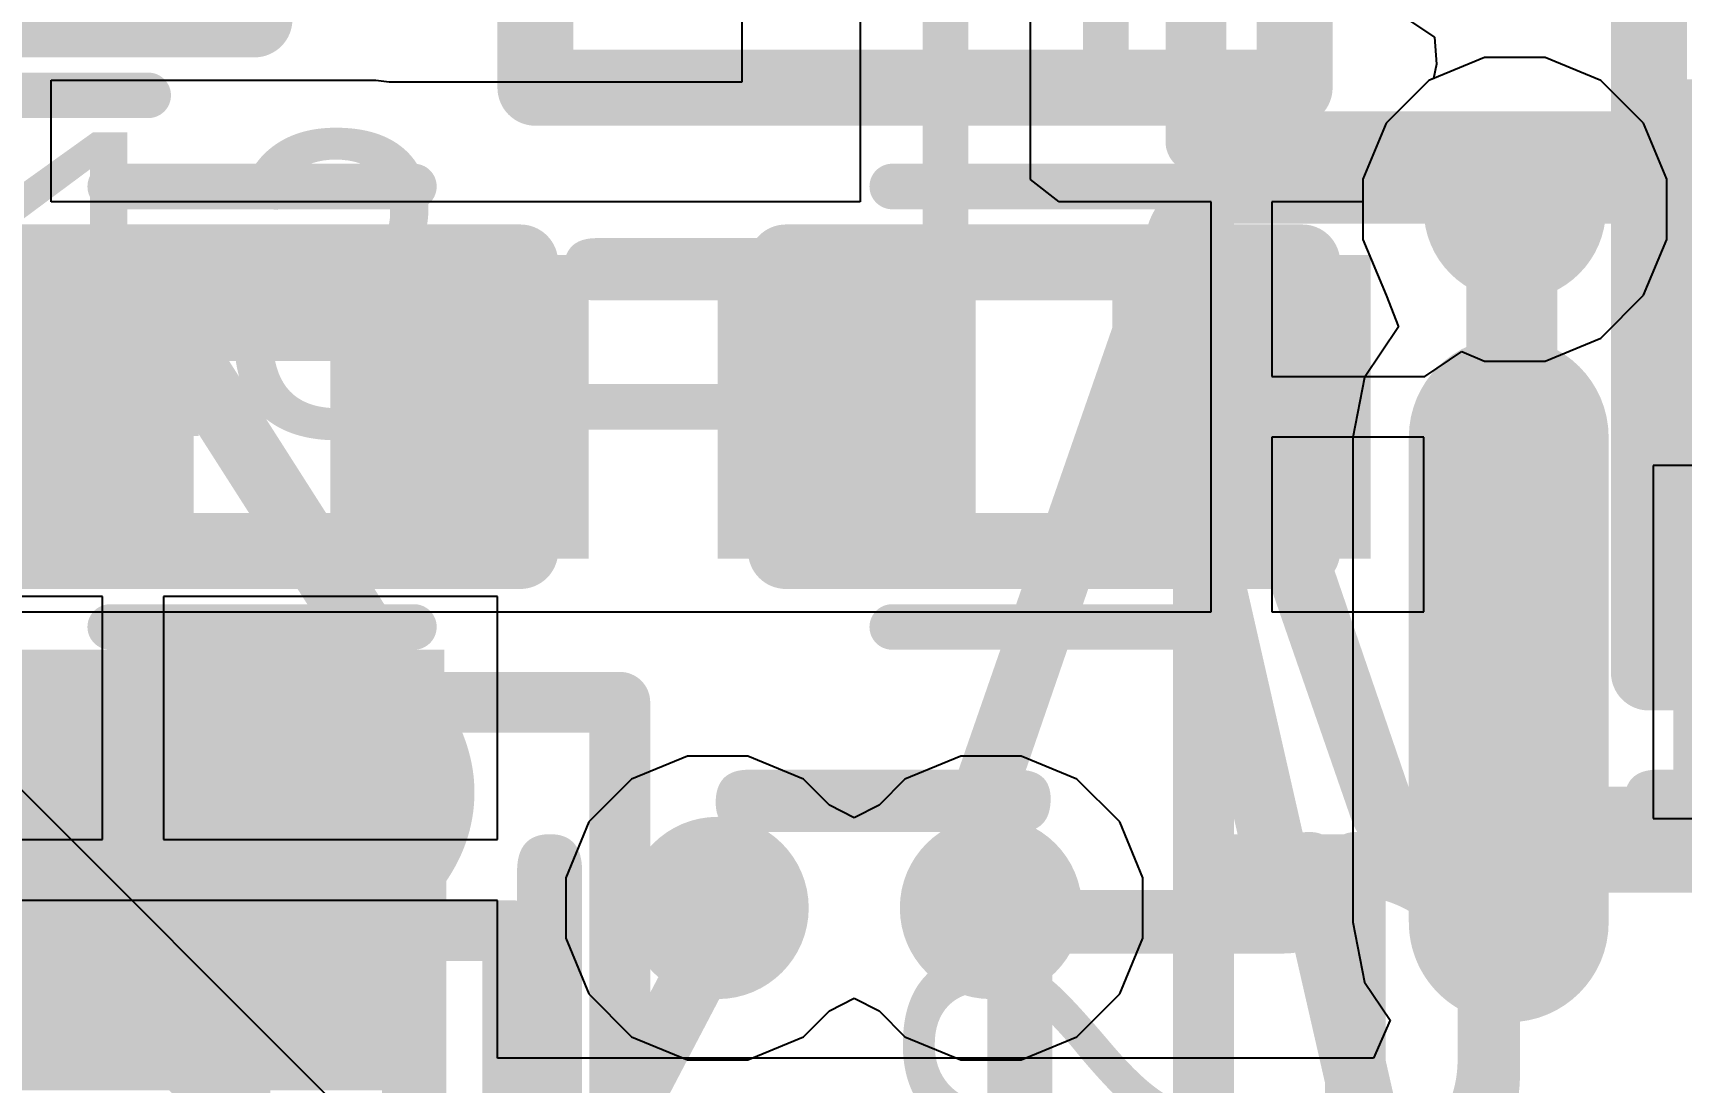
# Model space of a CAD drawing. Header units: inches. Extents: x -1.9 to 51.5, y -1.6 to 35.1.
# Drawn here: x 26.87 to 32.3, y 11.2 to 14.66 of the extents above; entities that cross this region are included whole.
import ezdxf

# ---------------------------------------------------------------- set-up
doc = ezdxf.new("R2010")
doc.units = ezdxf.units.IN
for name, color, linetype in [('Assembly Notes', 76, 'Continuous'), ('Bottom Layer', 76, 'Continuous'), ('Bottom Layer 1', 5, 'Continuous'), ('Bottom Overlay', 54, 'Continuous'), ('Bottom Paste', 16, 'Continuous'), ('Bottom Solder', 6, 'Continuous'), ('Mechanical 1', 6, 'Continuous'), ('Mechanical 13', 56, 'Continuous'), ('Mechanical 15', 56, 'Continuous'), ('Mechanical 16', 56, 'Continuous'), ('Mechanical 5', 56, 'Continuous'), ('Top Assembly', 56, 'Continuous'), ('Top Courtyard', 56, 'Continuous'), ('Top Layer', 16, 'Continuous'), ('Top Layer 1', 1, 'Continuous'), ('Top Overlay', 2, 'Continuous'), ('Top Paste', 8, 'Continuous'), ('Top Solder', 216, 'Continuous'), ('Via Holes', 16, 'Continuous')]:
    doc.layers.add(name, color=color, linetype=linetype)
doc.styles.add('Arial', font='', dxfattribs={"height": 0.2})
doc.styles.add('GOST type B', font='', dxfattribs={"height": 0.2})
doc.styles.get('Arial').set_extended_font_data('Arial')
doc.styles.get('GOST type B').set_extended_font_data('GOST type B')

# ---------------------------------------------------------------- blocks, each defined once
blk = doc.blocks.new('SOIC_16_107')
at = {"layer": 'Top Assembly'}
for points in [[(4.1531, -5.45, 0.2, 0.2, 0), (4.1531, 5.45, 0.2, 0.2, 0)], [(4.1531, -5.45, 0.2, 0.2, 0), (-4.1531, -5.45, 0.2, 0.2, 0)]]:
    blk.add_lwpolyline(points, format="xyseb", dxfattribs=at)
blk.add_lwpolyline([(4.1031, -5.45, 0.1, 0.1, 1), (4.2031, -5.45, 0.1, 0.1, 1)], format="xyseb", close=True, dxfattribs=at)
blk.add_lwpolyline([(4.1031, -5.45, 0.1, 0.1, 1), (4.2031, -5.45, 0.1, 0.1, 1)], format="xyseb", close=True, dxfattribs=at)
at = {"layer": 'Top Courtyard'}
for points in [[(4.1531, -5.45, 0.2, 0.2, 0), (4.1531, 5.45, 0.2, 0.2, 0)], [(4.1531, -5.45, 0.2, 0.2, 0), (-4.1531, -5.45, 0.2, 0.2, 0)]]:
    blk.add_lwpolyline(points, format="xyseb", dxfattribs=at)
blk.add_lwpolyline([(4.1031, -5.45, 0.1, 0.1, 1), (4.2031, -5.45, 0.1, 0.1, 1)], format="xyseb", close=True, dxfattribs=at)
blk.add_lwpolyline([(4.1031, -5.45, 0.1, 0.1, 1), (4.2031, -5.45, 0.1, 0.1, 1)], format="xyseb", close=True, dxfattribs=at)
blk = doc.blocks.new('SOIC_16_109')
at = {"layer": 'Top Layer 1'}
h = blk.add_hatch(color=1, dxfattribs=at)
edge = h.paths.add_edge_path()
edge.add_arc((-3.3491, -4.445), 0.304, 90, 180)
edge.add_line((-3.6531, -4.445), (-3.6531, -4.445))
edge.add_arc((-3.3491, -4.445), 0.304, 180, 270)
edge.add_line((-3.3491, -4.749), (-1.7527, -4.749))
edge.add_arc((-1.7527, -4.445), 0.304, 270, 360)
edge.add_line((-1.4487, -4.445), (-1.4487, -4.445))
edge.add_arc((-1.7527, -4.445), 0.304, 0, 90)
edge.add_line((-1.7527, -4.141), (-3.3491, -4.141))
at = {"layer": 'Top Paste'}
h = blk.add_hatch(color=8, dxfattribs=at)
edge = h.paths.add_edge_path()
edge.add_arc((-3.3491, -4.445), 0.304, 90, 180)
edge.add_line((-3.6531, -4.445), (-3.6531, -4.445))
edge.add_arc((-3.3491, -4.445), 0.304, 180, 270)
edge.add_line((-3.3491, -4.749), (-1.7527, -4.749))
edge.add_arc((-1.7527, -4.445), 0.304, 270, 360)
edge.add_line((-1.4487, -4.445), (-1.4487, -4.445))
edge.add_arc((-1.7527, -4.445), 0.304, 0, 90)
edge.add_line((-1.7527, -4.141), (-3.3491, -4.141))
at = {"layer": 'Top Solder'}
h = blk.add_hatch(color=216, dxfattribs=at)
edge = h.paths.add_edge_path()
edge.add_arc((-3.3491, -4.445), 0.329, 90, 180)
edge.add_line((-3.6781, -4.445), (-3.6781, -4.445))
edge.add_arc((-3.3491, -4.445), 0.329, 180, 270)
edge.add_line((-3.3491, -4.774), (-1.7527, -4.774))
edge.add_arc((-1.7527, -4.445), 0.329, 270, 360)
edge.add_line((-1.4237, -4.445), (-1.4237, -4.445))
edge.add_arc((-1.7527, -4.445), 0.329, 0, 90)
edge.add_line((-1.7527, -4.116), (-3.3491, -4.116))
at = {"layer": 'Mechanical 1'}
for points in [[(-1.95, -4.95, 0.2, 0.2, 0), (-1.95, 4.95, 0.2, 0.2, 0)], [(1.95, -4.95, 0.2, 0.2, 0), (-1.95, -4.95, 0.2, 0.2, 0)]]:
    blk.add_lwpolyline(points, format="xyseb", dxfattribs=at)
blk.add_lwpolyline([(-2, -4.95, 0.1, 0.1, 1), (-1.9, -4.95, 0.1, 0.1, 1)], format="xyseb", close=True, dxfattribs=at)
blk.add_lwpolyline([(-2, -4.95, 0.1, 0.1, 1), (-1.9, -4.95, 0.1, 0.1, 1)], format="xyseb", close=True, dxfattribs=at)
at = {"layer": 'Top Assembly'}
for points in [[(-4.1531, -5.45, 0.2, 0.2, 0), (-4.1531, 5.45, 0.2, 0.2, 0)], [(4.1531, -5.45, 0.2, 0.2, 0), (-4.1531, -5.45, 0.2, 0.2, 0)]]:
    blk.add_lwpolyline(points, format="xyseb", dxfattribs=at)
blk.add_lwpolyline([(-4.2031, -5.45, 0.1, 0.1, 1), (-4.1031, -5.45, 0.1, 0.1, 1)], format="xyseb", close=True, dxfattribs=at)
blk.add_lwpolyline([(-4.2031, -5.45, 0.1, 0.1, 1), (-4.1031, -5.45, 0.1, 0.1, 1)], format="xyseb", close=True, dxfattribs=at)
at = {"layer": 'Top Courtyard'}
for points in [[(-4.1531, -5.45, 0.2, 0.2, 0), (-4.1531, 5.45, 0.2, 0.2, 0)], [(4.1531, -5.45, 0.2, 0.2, 0), (-4.1531, -5.45, 0.2, 0.2, 0)]]:
    blk.add_lwpolyline(points, format="xyseb", dxfattribs=at)
blk.add_lwpolyline([(-4.2031, -5.45, 0.1, 0.1, 1), (-4.1031, -5.45, 0.1, 0.1, 1)], format="xyseb", close=True, dxfattribs=at)
blk.add_lwpolyline([(-4.2031, -5.45, 0.1, 0.1, 1), (-4.1031, -5.45, 0.1, 0.1, 1)], format="xyseb", close=True, dxfattribs=at)
blk = doc.blocks.new('SOT23_3_B_114')
at = {"layer": 'Assembly Notes'}
for points in [[(-1.225, -1.55, 0.25, 0.25, 0), (-1.225, 1.55, 0.25, 0.25, 0)], [(1.275, -1.55, 0.25, 0.25, 0), (1.275, 1.55, 0.25, 0.25, 0)], [(-1.225, -1.55, 0.25, 0.25, 0), (1.275, -1.55, 0.25, 0.25, 0)]]:
    blk.add_lwpolyline(points, format="xyseb", dxfattribs=at)
for points in [[(-1.2875, -1.55, 0.125, 0.125, 1), (-1.1625, -1.55, 0.125, 0.125, 1)], [(-1.2875, -1.55, 0.125, 0.125, 1), (-1.1625, -1.55, 0.125, 0.125, 1)], [(1.2125, -1.55, 0.125, 0.125, 1), (1.3375, -1.55, 0.125, 0.125, 1)], [(1.2125, -1.55, 0.125, 0.125, 1), (1.3375, -1.55, 0.125, 0.125, 1)]]:
    blk.add_lwpolyline(points, format="xyseb", close=True, dxfattribs=at)
at = {"layer": 'Bottom Overlay'}
for points in [[(0.653, -1.5034, 0.15, 0.15, 0), (0.653, -0.775, 0.15, 0.15, 0)], [(-0.375, -1.5034, 0.15, 0.15, 0), (0.653, -1.5034, 0.15, 0.15, 0)]]:
    blk.add_lwpolyline(points, format="xyseb", dxfattribs=at)
for points in [[(-0.4125, -1.5034, 0.075, 0.075, 1), (-0.3375, -1.5034, 0.075, 0.075, 1)], [(0.6155, -1.5034, 0.075, 0.075, 1), (0.6905, -1.5034, 0.075, 0.075, 1)], [(0.6155, -1.5034, 0.075, 0.075, 1), (0.6905, -1.5034, 0.075, 0.075, 1)]]:
    blk.add_lwpolyline(points, format="xyseb", close=True, dxfattribs=at)
at = {"layer": 'Assembly Notes', "style": 'GOST type B', "text_generation_flag": 2}
blk.add_text('VT2_7', height=2.15, rotation=180, dxfattribs=at).set_placement((-0.025, -1.9))
blk = doc.blocks.new('SOT23_3_B_117')
at = {"layer": 'Assembly Notes'}
for points in [[(-1.225, 1.55, 0.25, 0.25, 0), (1.275, 1.55, 0.25, 0.25, 0)], [(-1.225, 1.55, 0.25, 0.25, 0), (-1.225, -1.55, 0.25, 0.25, 0)]]:
    blk.add_lwpolyline(points, format="xyseb", dxfattribs=at)
blk.add_lwpolyline([(-1.2875, 1.55, 0.125, 0.125, 1), (-1.1625, 1.55, 0.125, 0.125, 1)], format="xyseb", close=True, dxfattribs=at)
blk.add_lwpolyline([(-1.2875, 1.55, 0.125, 0.125, 1), (-1.1625, 1.55, 0.125, 0.125, 1)], format="xyseb", close=True, dxfattribs=at)
at = {"layer": 'Bottom Overlay'}
for points in [[(-0.425, 1.5031, 0.15, 0.15, 0), (0.653, 1.5031, 0.15, 0.15, 0)], [(0.653, 1.5031, 0.15, 0.15, 0), (0.653, 0.775, 0.15, 0.15, 0)]]:
    blk.add_lwpolyline(points, format="xyseb", dxfattribs=at)
for points in [[(-0.4625, 1.5031, 0.075, 0.075, 1), (-0.3875, 1.5031, 0.075, 0.075, 1)], [(0.6155, 1.5031, 0.075, 0.075, 1), (0.6905, 1.5031, 0.075, 0.075, 1)], [(0.6155, 1.5031, 0.075, 0.075, 1), (0.6905, 1.5031, 0.075, 0.075, 1)]]:
    blk.add_lwpolyline(points, format="xyseb", close=True, dxfattribs=at)
blk = doc.blocks.new('0603R_B_134')
at = {"layer": 'Bottom Layer 1'}
for points in [[(-0.25, 0.475), (-0.25, -0.475), (-1.05, -0.475), (-1.05, 0.475)], [(1.05, 0.475), (1.05, -0.475), (0.25, -0.475), (0.25, 0.475)]]:
    blk.add_hatch(color=5, dxfattribs=at).paths.add_polyline_path(points)
at = {"layer": 'Bottom Paste'}
for points in [[(-0.25, 0.475), (-0.25, -0.475), (-1.05, -0.475), (-1.05, 0.475)], [(1.05, 0.475), (1.05, -0.475), (0.25, -0.475), (0.25, 0.475)]]:
    blk.add_hatch(color=16, dxfattribs=at).paths.add_polyline_path(points)
at = {"layer": 'Bottom Solder'}
for points in [[(-0.225, 0.5), (-0.225, -0.5), (-1.075, -0.5), (-1.075, 0.5)], [(1.075, 0.5), (1.075, -0.5), (0.225, -0.5), (0.225, 0.5)]]:
    blk.add_hatch(color=6, dxfattribs=at).paths.add_polyline_path(points)
at = {"layer": 'Assembly Notes'}
for points in [[(-0.85, -0.475, 0.25, 0.25, 0), (-0.85, 0.475, 0.25, 0.25, 0)], [(-0.85, 0.475, 0.25, 0.25, 0), (0.85, 0.475, 0.25, 0.25, 0)], [(0.85, -0.475, 0.25, 0.25, 0), (0.85, 0.475, 0.25, 0.25, 0)], [(-0.85, -0.475, 0.25, 0.25, 0), (0.85, -0.475, 0.25, 0.25, 0)]]:
    blk.add_lwpolyline(points, format="xyseb", dxfattribs=at)
for points in [[(-0.9125, 0.475, 0.125, 0.125, 1), (-0.7875, 0.475, 0.125, 0.125, 1)], [(-0.9125, 0.475, 0.125, 0.125, 1), (-0.7875, 0.475, 0.125, 0.125, 1)], [(0.7875, 0.475, 0.125, 0.125, 1), (0.9125, 0.475, 0.125, 0.125, 1)], [(0.7875, 0.475, 0.125, 0.125, 1), (0.9125, 0.475, 0.125, 0.125, 1)], [(-0.9125, -0.475, 0.125, 0.125, 1), (-0.7875, -0.475, 0.125, 0.125, 1)], [(-0.9125, -0.475, 0.125, 0.125, 1), (-0.7875, -0.475, 0.125, 0.125, 1)], [(0.7875, -0.475, 0.125, 0.125, 1), (0.9125, -0.475, 0.125, 0.125, 1)], [(0.7875, -0.475, 0.125, 0.125, 1), (0.9125, -0.475, 0.125, 0.125, 1)]]:
    blk.add_lwpolyline(points, format="xyseb", close=True, dxfattribs=at)
at = {"layer": 'Bottom Overlay'}
for points in [[(-0.5, 0.725, 0.15, 0.15, 0), (0.5, 0.725, 0.15, 0.15, 0)], [(-0.5, -0.725, 0.15, 0.15, 0), (0.5, -0.725, 0.15, 0.15, 0)]]:
    blk.add_lwpolyline(points, format="xyseb", dxfattribs=at)
for points in [[(-0.5375, 0.725, 0.075, 0.075, 1), (-0.4625, 0.725, 0.075, 0.075, 1)], [(0.4625, 0.725, 0.075, 0.075, 1), (0.5375, 0.725, 0.075, 0.075, 1)], [(-0.5375, -0.725, 0.075, 0.075, 1), (-0.4625, -0.725, 0.075, 0.075, 1)], [(0.4625, -0.725, 0.075, 0.075, 1), (0.5375, -0.725, 0.075, 0.075, 1)]]:
    blk.add_lwpolyline(points, format="xyseb", close=True, dxfattribs=at)
at = {"layer": 'Assembly Notes', "style": 'GOST type B', "text_generation_flag": 2}
blk.add_text('R13_7', height=2.15, rotation=180, dxfattribs=at).set_placement((-2.4, -1.4))
blk = doc.blocks.new('0603R_B_144')
at = {"layer": 'Assembly Notes'}
for points in [[(0.85, -0.475, 0.25, 0.25, 0), (0.85, 0.475, 0.25, 0.25, 0)], [(-0.85, -0.475, 0.25, 0.25, 0), (0.85, -0.475, 0.25, 0.25, 0)]]:
    blk.add_lwpolyline(points, format="xyseb", dxfattribs=at)
blk.add_lwpolyline([(0.7875, -0.475, 0.125, 0.125, 1), (0.9125, -0.475, 0.125, 0.125, 1)], format="xyseb", close=True, dxfattribs=at)
blk.add_lwpolyline([(0.7875, -0.475, 0.125, 0.125, 1), (0.9125, -0.475, 0.125, 0.125, 1)], format="xyseb", close=True, dxfattribs=at)
at = {"layer": 'Bottom Overlay'}
blk.add_lwpolyline([(-0.5, -0.725, 0.15, 0.15, 0), (0.5, -0.725, 0.15, 0.15, 0)], format="xyseb", dxfattribs=at)
blk.add_lwpolyline([(0.4625, -0.725, 0.075, 0.075, 1), (0.5375, -0.725, 0.075, 0.075, 1)], format="xyseb", close=True, dxfattribs=at)
at = {"layer": 'Assembly Notes', "style": 'GOST type B', "text_generation_flag": 2}
blk.add_text('R12_7', height=2.15, rotation=180, dxfattribs=at).set_placement((-2.4, -1.4))
blk = doc.blocks.new('0603R_B_154')
at = {"layer": 'Bottom Layer 1'}
for points in [[(-0.25, 0.475), (-0.25, -0.475), (-1.05, -0.475), (-1.05, 0.475)], [(1.05, 0.475), (1.05, -0.475), (0.25, -0.475), (0.25, 0.475)]]:
    blk.add_hatch(color=5, dxfattribs=at).paths.add_polyline_path(points)
at = {"layer": 'Bottom Paste'}
for points in [[(-0.25, 0.475), (-0.25, -0.475), (-1.05, -0.475), (-1.05, 0.475)], [(1.05, 0.475), (1.05, -0.475), (0.25, -0.475), (0.25, 0.475)]]:
    blk.add_hatch(color=16, dxfattribs=at).paths.add_polyline_path(points)
at = {"layer": 'Bottom Solder'}
for points in [[(-0.225, 0.5), (-0.225, -0.5), (-1.075, -0.5), (-1.075, 0.5)], [(1.075, 0.5), (1.075, -0.5), (0.225, -0.5), (0.225, 0.5)]]:
    blk.add_hatch(color=6, dxfattribs=at).paths.add_polyline_path(points)
at = {"layer": 'Assembly Notes'}
for points in [[(-0.85, -0.475, 0.25, 0.25, 0), (-0.85, 0.475, 0.25, 0.25, 0)], [(-0.85, 0.475, 0.25, 0.25, 0), (0.85, 0.475, 0.25, 0.25, 0)], [(0.85, -0.475, 0.25, 0.25, 0), (0.85, 0.475, 0.25, 0.25, 0)], [(-0.85, -0.475, 0.25, 0.25, 0), (0.85, -0.475, 0.25, 0.25, 0)]]:
    blk.add_lwpolyline(points, format="xyseb", dxfattribs=at)
for points in [[(-0.9125, 0.475, 0.125, 0.125, 1), (-0.7875, 0.475, 0.125, 0.125, 1)], [(-0.9125, 0.475, 0.125, 0.125, 1), (-0.7875, 0.475, 0.125, 0.125, 1)], [(0.7875, 0.475, 0.125, 0.125, 1), (0.9125, 0.475, 0.125, 0.125, 1)], [(0.7875, 0.475, 0.125, 0.125, 1), (0.9125, 0.475, 0.125, 0.125, 1)], [(-0.9125, -0.475, 0.125, 0.125, 1), (-0.7875, -0.475, 0.125, 0.125, 1)], [(-0.9125, -0.475, 0.125, 0.125, 1), (-0.7875, -0.475, 0.125, 0.125, 1)], [(0.7875, -0.475, 0.125, 0.125, 1), (0.9125, -0.475, 0.125, 0.125, 1)], [(0.7875, -0.475, 0.125, 0.125, 1), (0.9125, -0.475, 0.125, 0.125, 1)]]:
    blk.add_lwpolyline(points, format="xyseb", close=True, dxfattribs=at)
at = {"layer": 'Bottom Overlay'}
for points in [[(-0.5, 0.725, 0.15, 0.15, 0), (0.5, 0.725, 0.15, 0.15, 0)], [(-0.5, -0.725, 0.15, 0.15, 0), (0.5, -0.725, 0.15, 0.15, 0)]]:
    blk.add_lwpolyline(points, format="xyseb", dxfattribs=at)
for points in [[(-0.5375, 0.725, 0.075, 0.075, 1), (-0.4625, 0.725, 0.075, 0.075, 1)], [(0.4625, 0.725, 0.075, 0.075, 1), (0.5375, 0.725, 0.075, 0.075, 1)], [(-0.5375, -0.725, 0.075, 0.075, 1), (-0.4625, -0.725, 0.075, 0.075, 1)], [(0.4625, -0.725, 0.075, 0.075, 1), (0.5375, -0.725, 0.075, 0.075, 1)]]:
    blk.add_lwpolyline(points, format="xyseb", close=True, dxfattribs=at)
at = {"layer": 'Assembly Notes', "style": 'GOST type B', "text_generation_flag": 2}
blk.add_text('R11_7', height=2.15, rotation=180, dxfattribs=at).set_placement((-2.4, -1.4))
blk = doc.blocks.new('1206C_180')
at = {"layer": 'Top Layer 1'}
for points in [[(-2.5, 1), (-1.1, 1), (-1.1, -1), (-2.5, -1)], [(1.1, 1), (2.5, 1), (2.5, -1), (1.1, -1)]]:
    blk.add_hatch(color=1, dxfattribs=at).paths.add_polyline_path(points)
at = {"layer": 'Top Paste'}
for points in [[(-2.5, 1), (-1.1, 1), (-1.1, -1), (-2.5, -1)], [(1.1, 1), (2.5, 1), (2.5, -1), (1.1, -1)]]:
    blk.add_hatch(color=8, dxfattribs=at).paths.add_polyline_path(points)
at = {"layer": 'Top Solder'}
for points in [[(-2.525, 1.025), (-1.075, 1.025), (-1.075, -1.025), (-2.525, -1.025)], [(1.075, 1.025), (2.525, 1.025), (2.525, -1.025), (1.075, -1.025)]]:
    blk.add_hatch(color=216, dxfattribs=at).paths.add_polyline_path(points)
at = {"layer": 'Mechanical 13'}
for points in [[(-1.6, 1.25, 0.2, 0.2, 0), (-1.6, -1.25, 0.2, 0.2, 0)], [(-1.6, 1.25, 0.2, 0.2, 0), (1.6, 1.25, 0.2, 0.2, 0)], [(1.6, 1.25, 0.2, 0.2, 0), (1.6, -1.25, 0.2, 0.2, 0)], [(-1.6, -1.25, 0.2, 0.2, 0), (1.6, -1.25, 0.2, 0.2, 0)]]:
    blk.add_lwpolyline(points, format="xyseb", dxfattribs=at)
for points in [[(-1.65, 1.25, 0.1, 0.1, 1), (-1.55, 1.25, 0.1, 0.1, 1)], [(-1.65, 1.25, 0.1, 0.1, 1), (-1.55, 1.25, 0.1, 0.1, 1)], [(1.55, 1.25, 0.1, 0.1, 1), (1.65, 1.25, 0.1, 0.1, 1)], [(1.55, 1.25, 0.1, 0.1, 1), (1.65, 1.25, 0.1, 0.1, 1)], [(-1.65, -1.25, 0.1, 0.1, 1), (-1.55, -1.25, 0.1, 0.1, 1)], [(-1.65, -1.25, 0.1, 0.1, 1), (-1.55, -1.25, 0.1, 0.1, 1)], [(1.55, -1.25, 0.1, 0.1, 1), (1.65, -1.25, 0.1, 0.1, 1)], [(1.55, -1.25, 0.1, 0.1, 1), (1.65, -1.25, 0.1, 0.1, 1)]]:
    blk.add_lwpolyline(points, format="xyseb", close=True, dxfattribs=at)
at = {"layer": 'Mechanical 15'}
for points in [[(-2.3521, 1.6031, 0.2, 0.2, 0), (-2.3521, -1.6031, 0.2, 0.2, 0)], [(-2.3521, 1.6031, 0.2, 0.2, 0), (2.3521, 1.6031, 0.2, 0.2, 0)], [(2.3521, 1.6031, 0.2, 0.2, 0), (2.3521, -1.6031, 0.2, 0.2, 0)], [(-2.3521, -1.6031, 0.2, 0.2, 0), (2.3521, -1.6031, 0.2, 0.2, 0)]]:
    blk.add_lwpolyline(points, format="xyseb", dxfattribs=at)
for points in [[(-2.4021, 1.6031, 0.1, 0.1, 1), (-2.3021, 1.6031, 0.1, 0.1, 1)], [(-2.4021, 1.6031, 0.1, 0.1, 1), (-2.3021, 1.6031, 0.1, 0.1, 1)], [(2.3021, 1.6031, 0.1, 0.1, 1), (2.4021, 1.6031, 0.1, 0.1, 1)], [(2.3021, 1.6031, 0.1, 0.1, 1), (2.4021, 1.6031, 0.1, 0.1, 1)], [(-2.4021, -1.6031, 0.1, 0.1, 1), (-2.3021, -1.6031, 0.1, 0.1, 1)], [(-2.4021, -1.6031, 0.1, 0.1, 1), (-2.3021, -1.6031, 0.1, 0.1, 1)], [(2.3021, -1.6031, 0.1, 0.1, 1), (2.4021, -1.6031, 0.1, 0.1, 1)], [(2.3021, -1.6031, 0.1, 0.1, 1), (2.4021, -1.6031, 0.1, 0.1, 1)]]:
    blk.add_lwpolyline(points, format="xyseb", close=True, dxfattribs=at)
at = {"layer": 'Mechanical 16'}
for points in [[(0, 0.5, 0.1, 0.1, 0), (0, -0.5, 0.1, 0.1, 0)], [(-0.5, 0, 0.1, 0.1, 0), (0.5, 0, 0.1, 0.1, 0)]]:
    blk.add_lwpolyline(points, format="xyseb", dxfattribs=at)
for points in [[(-0.025, 0.5, 0.05, 0.05, 1), (0.025, 0.5, 0.05, 0.05, 1)], [(-0.525, 0, 0.05, 0.05, 1), (-0.475, 0, 0.05, 0.05, 1)], [(0.475, 0, 0.05, 0.05, 1), (0.525, 0, 0.05, 0.05, 1)], [(-0.025, -0.5, 0.05, 0.05, 1), (0.025, -0.5, 0.05, 0.05, 1)]]:
    blk.add_lwpolyline(points, format="xyseb", close=True, dxfattribs=at)
at = {"layer": 'Mechanical 5'}
for points in [[(-2.3521, 1.6031, 0.2, 0.2, 0), (-2.3521, -1.6031, 0.2, 0.2, 0)], [(-2.3521, 1.6031, 0.2, 0.2, 0), (2.3521, 1.6031, 0.2, 0.2, 0)], [(2.3521, 1.6031, 0.2, 0.2, 0), (2.3521, -1.6031, 0.2, 0.2, 0)], [(-2.3521, -1.6031, 0.2, 0.2, 0), (2.3521, -1.6031, 0.2, 0.2, 0)]]:
    blk.add_lwpolyline(points, format="xyseb", dxfattribs=at)
for points in [[(-2.4021, 1.6031, 0.1, 0.1, 1), (-2.3021, 1.6031, 0.1, 0.1, 1)], [(-2.4021, 1.6031, 0.1, 0.1, 1), (-2.3021, 1.6031, 0.1, 0.1, 1)], [(2.3021, 1.6031, 0.1, 0.1, 1), (2.4021, 1.6031, 0.1, 0.1, 1)], [(2.3021, 1.6031, 0.1, 0.1, 1), (2.4021, 1.6031, 0.1, 0.1, 1)], [(-2.4021, -1.6031, 0.1, 0.1, 1), (-2.3021, -1.6031, 0.1, 0.1, 1)], [(-2.4021, -1.6031, 0.1, 0.1, 1), (-2.3021, -1.6031, 0.1, 0.1, 1)], [(2.3021, -1.6031, 0.1, 0.1, 1), (2.4021, -1.6031, 0.1, 0.1, 1)], [(2.3021, -1.6031, 0.1, 0.1, 1), (2.4021, -1.6031, 0.1, 0.1, 1)]]:
    blk.add_lwpolyline(points, format="xyseb", close=True, dxfattribs=at)
at = {"layer": 'Top Overlay'}
for points in [[(-0.775, 0.925, 0.15, 0.15, 0), (0.775, 0.925, 0.15, 0.15, 0)], [(0, 0.6, 0.15, 0.15, 0), (0, 0, 0.15, 0.15, 0)], [(0, 0, 0.15, 0.15, 0), (0, -0.6, 0.15, 0.15, 0)], [(-0.775, -0.925, 0.15, 0.15, 0), (0.775, -0.925, 0.15, 0.15, 0)]]:
    blk.add_lwpolyline(points, format="xyseb", dxfattribs=at)
for points in [[(-0.8125, 0.925, 0.075, 0.075, 1), (-0.7375, 0.925, 0.075, 0.075, 1)], [(0.7375, 0.925, 0.075, 0.075, 1), (0.8125, 0.925, 0.075, 0.075, 1)], [(-0.0375, 0.6, 0.075, 0.075, 1), (0.0375, 0.6, 0.075, 0.075, 1)], [(-0.0375, 0, 0.075, 0.075, 1), (0.0375, 0, 0.075, 0.075, 1)], [(-0.0375, 0, 0.075, 0.075, 1), (0.0375, 0, 0.075, 0.075, 1)], [(-0.0375, -0.6, 0.075, 0.075, 1), (0.0375, -0.6, 0.075, 0.075, 1)], [(-0.8125, -0.925, 0.075, 0.075, 1), (-0.7375, -0.925, 0.075, 0.075, 1)], [(0.7375, -0.925, 0.075, 0.075, 1), (0.8125, -0.925, 0.075, 0.075, 1)]]:
    blk.add_lwpolyline(points, format="xyseb", close=True, dxfattribs=at)
at = {"layer": 'Mechanical 5', "style": 'Arial'}
blk.add_text('C13', height=1, dxfattribs=at).set_placement((0, 0.0111))

msp = doc.modelspace()

# ---------------------------------------------------------------- hatches: boundary and pattern name
at = {"layer": 'Bottom Layer'}
h = msp.add_hatch(color=76, dxfattribs=at)
edge = h.paths.add_edge_path()
edge.add_arc((31.75, 14.075), 0.3, 0, 360)
h = msp.add_hatch(color=76, dxfattribs=at)
edge = h.paths.add_edge_path()
edge.add_arc((29.125, 11.775), 0.3, 0, 360)
h = msp.add_hatch(color=76, dxfattribs=at)
edge = h.paths.add_edge_path()
edge.add_arc((30.025, 11.775), 0.3, 0, 360)
at = {"layer": 'Bottom Layer 1'}
h = msp.add_hatch(color=5, dxfattribs=at)
edge = h.paths.add_edge_path()
edge.add_arc((31.75, 14.075), 0.3, 0, 360)
h = msp.add_hatch(color=5, dxfattribs=at)
edge = h.paths.add_edge_path()
edge.add_arc((29.125, 11.775), 0.3, 0, 360)
h = msp.add_hatch(color=5, dxfattribs=at)
edge = h.paths.add_edge_path()
edge.add_arc((30.025, 11.775), 0.3, 0, 360)
at = {"layer": 'Top Layer'}
h = msp.add_hatch(color=16, dxfattribs=at)
edge = h.paths.add_edge_path()
edge.add_arc((31.75, 14.075), 0.3, 0, 360)
h = msp.add_hatch(color=16, dxfattribs=at)
edge = h.paths.add_edge_path()
edge.add_arc((29.125, 11.775), 0.3, 0, 360)
h = msp.add_hatch(color=16, dxfattribs=at)
edge = h.paths.add_edge_path()
edge.add_arc((30.025, 11.775), 0.3, 0, 360)
at = {"layer": 'Top Layer 1'}
h = msp.add_hatch(color=1, dxfattribs=at)
edge = h.paths.add_edge_path()
edge.add_arc((31.75, 14.075), 0.3, 0, 360)
h = msp.add_hatch(color=1, dxfattribs=at)
edge = h.paths.add_edge_path()
edge.add_arc((29.125, 11.775), 0.3, 0, 360)
h = msp.add_hatch(color=1, dxfattribs=at)
edge = h.paths.add_edge_path()
edge.add_arc((30.025, 11.775), 0.3, 0, 360)
at = {"layer": 'Via Holes'}
h = msp.add_hatch(color=7, dxfattribs=at)
edge = h.paths.add_edge_path()
edge.add_arc((31.75, 14.075), 0.15, 0, 360)
h = msp.add_hatch(color=7, dxfattribs=at)
edge = h.paths.add_edge_path()
edge.add_arc((29.125, 11.775), 0.15, 0, 360)
h = msp.add_hatch(color=7, dxfattribs=at)
edge = h.paths.add_edge_path()
edge.add_arc((30.025, 11.775), 0.15, 0, 360)

# ---------------------------------------------------------------- linework, layer by layer
at = {"layer": 'Bottom Layer'}
for p, q in [((29.0255, 12.275), (28.8418, 12.1989)), ((29.2245, 12.275), (29.0255, 12.275)), ((29.4082, 12.1989), (29.2245, 12.275)), ((29.9255, 12.275), (29.7418, 12.1989)), ((30.1245, 12.275), (29.9255, 12.275)), ((30.3082, 12.1989), (30.1245, 12.275)), ((28.8418, 12.1989), (28.7011, 12.0582)), ((29.4933, 12.1138), (29.4082, 12.1989)), ((29.7418, 12.1989), (29.6567, 12.1138)), ((30.4489, 12.0582), (30.3082, 12.1989)), ((29.575, 12.0717), (29.4933, 12.1138)), ((29.6567, 12.1138), (29.575, 12.0717)), ((28.7011, 12.0582), (28.625, 11.8745)), ((30.525, 11.8745), (30.4489, 12.0582)), ((28.625, 11.8745), (28.625, 11.6755)), ((30.525, 11.6755), (30.525, 11.8745)), ((28.625, 11.6755), (28.7011, 11.4918)), ((30.4489, 11.4918), (30.525, 11.6755)), ((28.7011, 11.4918), (28.8418, 11.3511)), ((29.4933, 11.4362), (29.575, 11.4783)), ((29.575, 11.4783), (29.6567, 11.4362)), ((30.3082, 11.3511), (30.4489, 11.4918)), ((29.4082, 11.3511), (29.4933, 11.4362)), ((29.6567, 11.4362), (29.7418, 11.3511)), ((28.8418, 11.3511), (29.0255, 11.275)), ((29.2245, 11.275), (29.4082, 11.3511)), ((29.7418, 11.3511), (29.9255, 11.275)), ((30.1245, 11.275), (30.3082, 11.3511)), ((29.0255, 11.275), (29.2245, 11.275)), ((29.9255, 11.275), (30.1245, 11.275))]:
    msp.add_line(p, q, dxfattribs=at)
at = {"layer": 'Bottom Layer 1'}
for p, q in [((29.206, 14.494), (29.206, 15.656)), ((29.5946, 14.8492), (29.5946, 14.1)), ((30.1554, 14.1734), (30.1554, 14.7088)), ((31.6505, 14.575), (31.4668, 14.4989)), ((31.8495, 14.575), (31.6505, 14.575)), ((32.0332, 14.4989), (31.8495, 14.575)), ((26.9304, 14.1), (26.9304, 14.5)), ((26.9304, 14.5), (28, 14.5)), ((28, 14.5), (28, 14.5)), ((28, 14.5), (28.044, 14.494)), ((28.044, 14.494), (28.044, 14.494)), ((28.044, 14.494), (28.1225, 14.494)), ((28.1225, 14.494), (29.206, 14.494)), ((31.4668, 14.4989), (31.3261, 14.3582)), ((32.1739, 14.3582), (32.0332, 14.4989)), ((31.3261, 14.3582), (31.25, 14.1745)), ((32.25, 14.1745), (32.1739, 14.3582)), ((30.25, 14.1), (30.1554, 14.1734)), ((31.25, 14.1745), (31.25, 14.1)), ((32.25, 13.9755), (32.25, 14.1745)), ((27.55, 14.1), (26.9304, 14.1)), ((27.575, 14.1), (27.55, 14.1)), ((27.675, 14.1), (27.575, 14.1)), ((27.7, 14.1), (27.675, 14.1)), ((28.875, 14.1), (27.7, 14.1)), ((28.95, 14.1), (28.875, 14.1)), ((28.875, 14.1), (28.875, 14.1)), ((29.5946, 14.1), (28.95, 14.1)), ((28.95, 14.1), (28.95, 14.1)), ((30.2804, 14.1), (30.25, 14.1)), ((30.75, 14.1), (30.2804, 14.1)), ((30.75, 13.425), (30.75, 14.1)), ((31.25, 14.1), (30.95, 14.1)), ((30.95, 14.1), (30.95, 13.525)), ((32.1739, 13.7918), (32.25, 13.9755)), ((32.0332, 13.6511), (32.1739, 13.7918)), ((31.8495, 13.575), (32.0332, 13.6511)), ((31.4533, 13.525), (31.575, 13.6063)), ((31.575, 13.6063), (31.6505, 13.575)), ((31.6505, 13.575), (31.8495, 13.575)), ((30.95, 13.525), (31.4533, 13.525)), ((30.75, 12.75), (30.75, 13.425)), ((31.45, 13.325), (30.95, 13.325)), ((30.95, 13.325), (30.95, 12.75)), ((31.45, 12.75), (31.45, 13.325)), ((32.4484, 13.231), (32.2055, 13.231)), ((32.2055, 13.231), (32.2055, 12.069)), ((26.375, 12.75), (27.55, 12.75)), ((27.55, 12.75), (27.575, 12.75)), ((27.575, 12.75), (27.675, 12.75)), ((27.675, 12.75), (27.7, 12.75)), ((27.7, 12.75), (28.875, 12.75)), ((28.875, 12.75), (28.875, 12.75)), ((28.875, 12.75), (28.95, 12.75)), ((28.95, 12.75), (28.95, 12.75)), ((28.95, 12.75), (30.125, 12.75)), ((30.125, 12.75), (30.15, 12.75)), ((30.15, 12.75), (30.25, 12.75)), ((30.25, 12.75), (30.275, 12.75)), ((30.275, 12.75), (30.75, 12.75)), ((30.95, 12.75), (31.45, 12.75)), ((28.3411, 10.6554), (26.7483, 12.2483)), ((32.2055, 12.069), (32.7346, 12.069))]:
    msp.add_line(p, q, dxfattribs=at)
for points in [[(29.875, 13.75, 0.15, 0.15, 0), (29.875, 14.9532, 0.15, 0.15, 0)], [(26.65, 13.75, 0.15, 0.15, 0), (26.975, 13.425, 0.15, 0.15, 0)], [(29.55, 13.425, 0.15, 0.15, 0), (29.875, 13.75, 0.15, 0.15, 0)], [(26.975, 13.35, 0.15, 0.15, 0), (26.975, 13.425, 0.15, 0.15, 0)], [(28.275, 13.425, 0.15, 0.15, 0), (29.55, 13.425, 0.15, 0.15, 0)], [(26.55, 12.05, 0.15, 0.15, 0), (28.225, 10.375, 0.15, 0.15, 0)]]:
    msp.add_lwpolyline(points, format="xyseb", dxfattribs=at)
for points in [[(29.8375, 13.75, 0.075, 0.075, 1), (29.9125, 13.75, 0.075, 0.075, 1)], [(29.8375, 13.75, 0.075, 0.075, 1), (29.9125, 13.75, 0.075, 0.075, 1)], [(26.9375, 13.425, 0.075, 0.075, 1), (27.0125, 13.425, 0.075, 0.075, 1)], [(26.9375, 13.425, 0.075, 0.075, 1), (27.0125, 13.425, 0.075, 0.075, 1)], [(28.2375, 13.425, 0.075, 0.075, 1), (28.3125, 13.425, 0.075, 0.075, 1)], [(29.5125, 13.425, 0.075, 0.075, 1), (29.5875, 13.425, 0.075, 0.075, 1)], [(29.5125, 13.425, 0.075, 0.075, 1), (29.5875, 13.425, 0.075, 0.075, 1)], [(26.9375, 13.35, 0.075, 0.075, 1), (27.0125, 13.35, 0.075, 0.075, 1)]]:
    msp.add_lwpolyline(points, format="xyseb", close=True, dxfattribs=at)
at = {"layer": 'Top Layer'}
for p, q in [((29.0255, 12.275), (28.8418, 12.1989)), ((29.2245, 12.275), (29.0255, 12.275)), ((29.4082, 12.1989), (29.2245, 12.275)), ((29.9255, 12.275), (29.7418, 12.1989)), ((30.1245, 12.275), (29.9255, 12.275)), ((30.3082, 12.1989), (30.1245, 12.275)), ((28.8418, 12.1989), (28.7011, 12.0582)), ((29.4933, 12.1138), (29.4082, 12.1989)), ((29.7418, 12.1989), (29.6567, 12.1138)), ((30.4489, 12.0582), (30.3082, 12.1989)), ((29.575, 12.0717), (29.4933, 12.1138)), ((29.6567, 12.1138), (29.575, 12.0717)), ((28.7011, 12.0582), (28.625, 11.8745)), ((30.525, 11.8745), (30.4489, 12.0582)), ((28.625, 11.8745), (28.625, 11.6755)), ((30.525, 11.6755), (30.525, 11.8745)), ((28.625, 11.6755), (28.7011, 11.4918)), ((30.4489, 11.4918), (30.525, 11.6755)), ((28.7011, 11.4918), (28.8418, 11.3511)), ((29.4933, 11.4362), (29.575, 11.4783)), ((29.575, 11.4783), (29.6567, 11.4362)), ((30.3082, 11.3511), (30.4489, 11.4918)), ((29.4082, 11.3511), (29.4933, 11.4362)), ((29.6567, 11.4362), (29.7418, 11.3511)), ((28.8418, 11.3511), (29.0255, 11.275)), ((29.2245, 11.275), (29.4082, 11.3511)), ((29.7418, 11.3511), (29.9255, 11.275)), ((30.1245, 11.275), (30.3082, 11.3511)), ((29.0255, 11.275), (29.2245, 11.275)), ((29.9255, 11.275), (30.1245, 11.275))]:
    msp.add_line(p, q, dxfattribs=at)
at = {"layer": 'Top Layer 1'}
for p, q in [((31.3416, 14.7375), (31.485, 14.6417)), ((31.485, 14.6417), (31.4923, 14.5532)), ((31.4923, 14.5532), (31.4817, 14.5051)), ((31.4668, 14.4989), (31.3261, 14.3582)), ((31.4817, 14.5051), (31.4668, 14.4989)), ((31.3261, 14.3582), (31.25, 14.1745)), ((31.25, 14.1745), (31.25, 13.9755)), ((31.25, 13.9755), (31.3261, 13.7918)), ((31.3261, 13.7918), (31.3666, 13.6875)), ((31.3666, 13.6875), (31.2553, 13.5208)), ((31.2553, 13.5208), (31.2161, 13.3241)), ((31.2161, 13.3241), (31.2161, 11.7277)), ((27.1, 12.8), (26, 12.8)), ((27.1, 12), (27.1, 12.8)), ((28.4, 12.8), (27.3, 12.8)), ((27.3, 12.8), (27.3, 12)), ((28.4, 12), (28.4, 12.8)), ((26, 12), (27.1, 12)), ((27.3, 12), (28.4, 12)), ((27.2, 11.8), (26, 11.8)), ((28.4, 11.8), (27.2, 11.8)), ((28.4, 11.2804), (28.4, 11.8)), ((31.2161, 11.7277), (31.2553, 11.531)), ((31.2553, 11.531), (31.3392, 11.4054)), ((31.3392, 11.4054), (31.2844, 11.2804)), ((31.2844, 11.2804), (28.4, 11.2804))]:
    msp.add_line(p, q, dxfattribs=at)
for points in [[(31.74, 14.065, 0.3, 0.3, 0), (31.75, 14.075, 0.3, 0.3, 0)], [(31.74, 12.5359, 0.3, 0.3, 0), (31.74, 14.065, 0.3, 0.3, 0)], [(31.73, 12.5259, 0.3, 0.3, 0), (31.74, 12.5359, 0.3, 0.3, 0)]]:
    msp.add_lwpolyline(points, format="xyseb", dxfattribs=at)
for points in [[(31.675, 14.075, 0.15, 0.15, 1), (31.825, 14.075, 0.15, 0.15, 1)], [(31.665, 14.065, 0.15, 0.15, 1), (31.815, 14.065, 0.15, 0.15, 1)], [(31.665, 14.065, 0.15, 0.15, 1), (31.815, 14.065, 0.15, 0.15, 1)], [(31.655, 12.5259, 0.15, 0.15, 1), (31.805, 12.5259, 0.15, 0.15, 1)], [(31.665, 12.5359, 0.15, 0.15, 1), (31.815, 12.5359, 0.15, 0.15, 1)], [(31.665, 12.5359, 0.15, 0.15, 1), (31.815, 12.5359, 0.15, 0.15, 1)]]:
    msp.add_lwpolyline(points, format="xyseb", close=True, dxfattribs=at)

# ---------------------------------------------------------------- block references
for name, p, rotation in [('SOIC_16_107', (36.15, 18.45), 270), ('SOT23_3_B_117', (33.7415, 13.775), 90), ('SOIC_16_109', (36.175, 9.975), 270), ('1206C_180', (27.2, 10.1), 90)]:
    msp.add_blockref(name, p, dxfattribs=dict(rotation=rotation))
for name, p in [('SOT23_3_B_114', (29.75, 16.025)), ('0603R_B_144', (26.75, 15.175)), ('0603R_B_154', (27.625, 13.425)), ('0603R_B_134', (30.2, 13.425))]:
    msp.add_blockref(name, p)

# ---------------------------------------------------------------- texts
at = {"layer": 'Top Overlay', "style": 'Arial'}
msp.add_text('C13', height=1, dxfattribs=at).set_placement((25.6984, 13.3286))
msp.add_text('DD2', height=1, rotation=90, dxfattribs=at).set_placement((30.7498, 8.9171))

doc.saveas('drawing.dxf')
